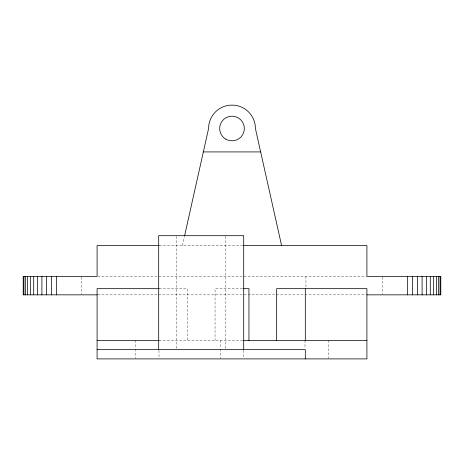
<?xml version="1.0" encoding="UTF-8"?>
<svg xmlns="http://www.w3.org/2000/svg" width="464" height="464" viewBox="0 0 464 464"><rect width="100%" height="100%" fill="white"/><g stroke="black" fill="none" stroke-linecap="round" stroke-linejoin="round"><path stroke-width="0.35" stroke-dasharray="2.32 1.74" d="M182.41 245.555L184.457 236.402M159.274 245.555L242.498 245.555M97.811 276.353L366.189 276.353M159.181 288.672L187.34 288.672L187.34 340.419M242.452 288.672L215.058 288.672L215.058 340.419M97.811 294.837L366.189 294.837M159.181 340.419L242.486 340.419M382.62 277.066L382.62 294.124M328.408 340.419L328.408 358.191M305.921 276.353L305.921 287.726M304.999 340.419L304.999 348.238M243.704 350.372L243.704 358.191M225.829 236.42L225.829 349.659M220.296 340.419L220.296 348.238M220.296 348.951L220.296 358.191M176.569 236.42L176.569 349.659M159.001 350.372L159.001 358.191M135.592 340.419L135.592 348.238M135.592 348.951L135.592 358.191M81.38 277.066L81.38 294.124"/><path stroke-width="0.7" d="M184.614 235.695L208.591 128.511A23.409 23.409 0 0 1 232 105.102A23.409 23.409 0 0 1 255.409 128.511L281.59 245.555M203.354 151.919L260.646 151.919M159.274 245.555L97.092 245.555L97.092 276.353L23.2 276.353L23.2 294.837L97.092 294.837M243.223 245.555L366.908 245.555L366.908 276.353L440.8 276.353L440.8 294.837L366.908 294.837M159.181 288.672L97.092 288.672L97.092 358.898L366.908 358.898L366.908 288.672L276.66 288.672L276.66 340.419M243.171 288.672L248.942 288.672L248.942 340.419M97.092 340.419L159.181 340.419M243.171 340.419L366.908 340.419M97.092 349.659L305.306 349.659L305.306 358.898M440.046 276.353L440.046 294.837M438.579 276.353L438.579 294.837M436.433 276.353L436.433 294.837M433.654 276.353L433.654 294.837M430.296 276.353L430.296 294.837M426.416 276.353L426.416 294.837M422.107 276.353L422.107 294.837M417.449 276.353L417.449 294.837M412.531 276.353L412.531 294.837M407.462 276.353L407.462 294.837M305.306 288.672L305.306 340.419M243.704 349.659L243.704 235.695L158.694 235.695L158.694 349.659M56.538 276.353L56.538 294.837M51.469 276.353L51.469 294.837M46.551 276.353L46.551 294.837M41.893 276.353L41.893 294.837M37.584 276.353L37.584 294.837M33.704 276.353L33.704 294.837M30.346 276.353L30.346 294.837M27.567 276.353L27.567 294.837M25.421 276.353L25.421 294.837M23.954 276.353L23.954 294.837M225.84 139.177A12.319 12.319 0 0 0 244.319 128.511A12.319 12.319 0 0 0 225.84 117.839A12.319 12.319 0 0 0 225.84 139.177"/></g></svg>
